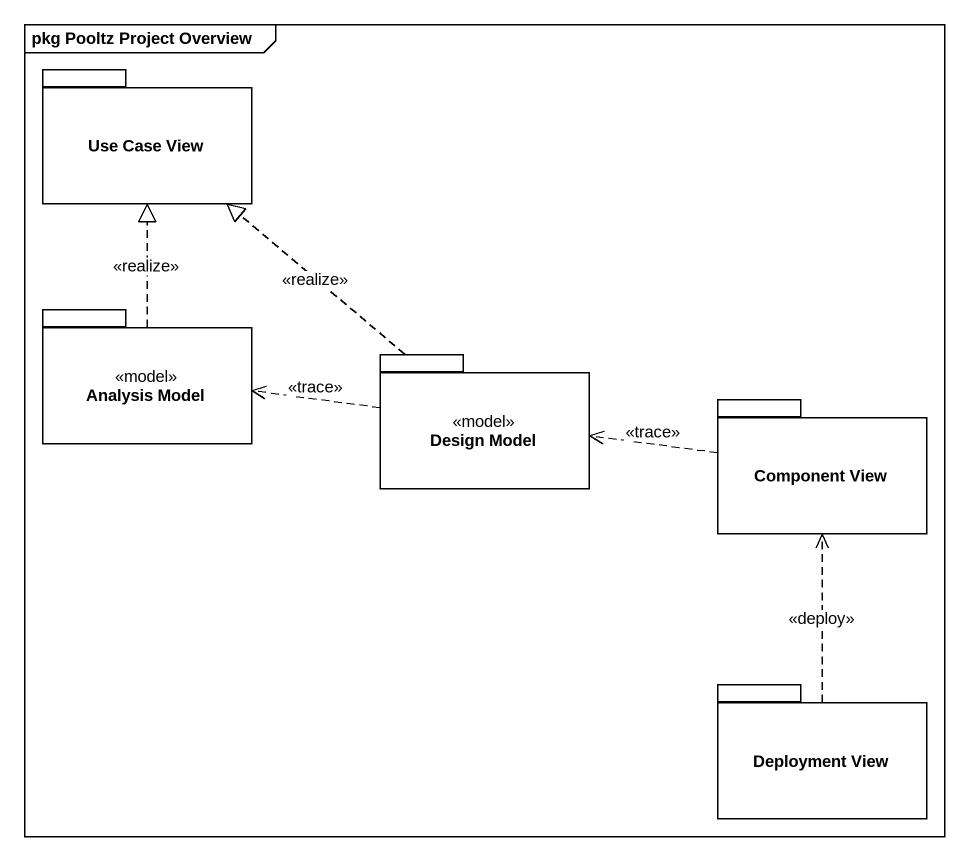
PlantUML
@startuml
mainframe pkg Pooltz Project Overview
package "Use Case View" as Use_Case_View {
}
package "Analysis Model" as Analysis_Model <<model>> {
}
package "Design Model" as Design_Model <<model>> {
}
package "Component View" as Component_View {
}
package "Deployment View" as Deployment_View {
}
Analysis_Model .up.|> Use_Case_View : <<realize>>
Design_Model .up.|> Use_Case_View : <<realize>>
Design_Model .left.> Analysis_Model : <<trace>>
Component_View .left.> Design_Model : <<trace>>
Deployment_View .up.> Component_View : <<deploy>>
@enduml
